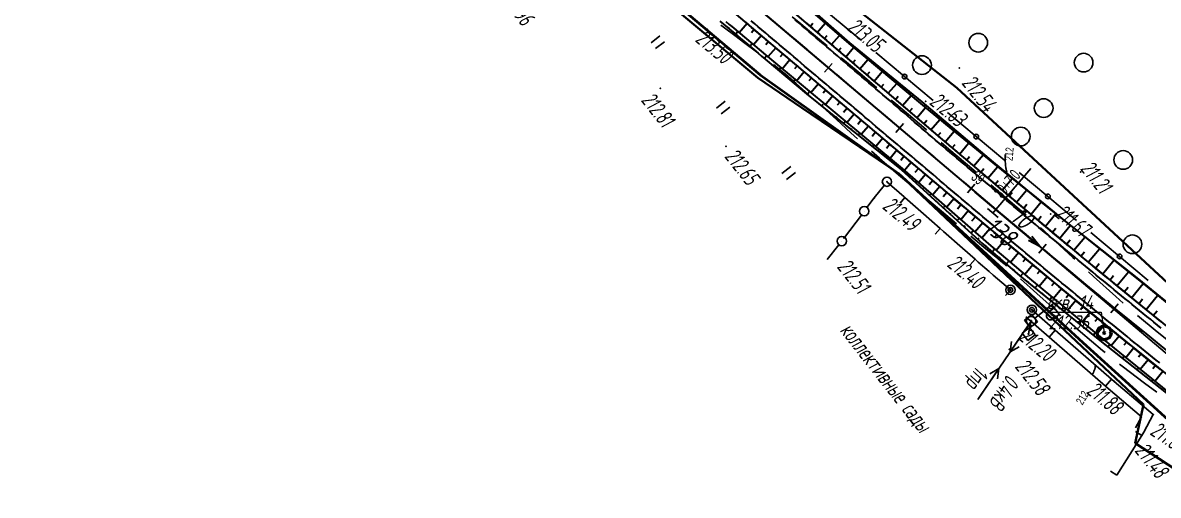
# Model space of a CAD drawing. Header units: millimetres. Extents: x -1799 to 6962, y -1020 to 4121.
# Drawn here: x 1469.9 to 1712.9, y 2365.8 to 2466.9 of the extents above; entities that cross this region are included whole.
import ezdxf

# ---------------------------------------------------------------- set-up
doc = ezdxf.new("R2010")
doc.units = ezdxf.units.MM
doc.linetypes.add('CONTI', pattern=[0])
doc.linetypes.add('STROT', pattern=[1.7, 0.5, -1.2])
for name, color, linetype, lineweight in [('10', 1, 'Continuous', 35), ('геология', 7, 'Continuous', 20), ('КОПИЯ_ОСЬ_13_ОТКОСЫ', 7, 'Continuous', 30), ('ОСЬ_ВЕРХ_ПОКРЫТИЯ_ГРАНИЦЫ_ПОЛОС', 7, 'Continuous', 30), ('ОСЬ_ВЕРХ_ПОКРЫТИЯ_ОСЬ', 1, 'Continuous', 30), ('Уклоны ПЧ', 5, 'Continuous', 30)]:
    doc.layers.add(name, color=color, linetype=linetype, lineweight=lineweight)
for name, color, linetype in [('_Ростелеком', 6, 'Continuous'), ('GOR_BDEFAULT', 212, 'CONTI'), ('NAD_MDEFAULT', 7, 'CONTI'), ('PI_OTDEFAULT', 172, 'CONTI'), ('PI_TTDEFAULT', 5, 'CONTI'), ('PLN_O', 7, 'CONTI'), ('SIT_LDEFAULT', 7, 'CONTI'), ('USLZNDEFAULT', 7, 'CONTI'), ('ZAPSKDEFAULT', 7, 'CONTI'), ('КОПИЯ_ОСЬ_ТАНГЕНСЫ', 1, 'Continuous'), ('ОСЬ_ВЕРХ_ПОКРЫТИЯ_ПИКЕТЫ', 1, 'Continuous'), ('ОСЬ_ВЕРХ_ПОКРЫТИЯ_РАЗБИВКА_КРИВ', 1, 'Continuous'), ('ОСЬ_ВЕРХ_ПОКРЫТИЯ_ТАНГЕНСЫ', 1, 'Continuous'), ('разметка', 7, 'Continuous')]:
    doc.layers.add(name, color=color, linetype=linetype)
doc.styles.add('eskd', font='spds.shx', dxfattribs={"width": 1.2, "oblique": 15})
doc.styles.add('SHRFT', font='TXT', dxfattribs={"width": 3.5})
doc.styles.get("Standard").update_dxf_attribs({"font": 'arial.ttf'})
doc.styles.add('STYLE1', font='romand.shx', dxfattribs={"width": 0.9})
doc.styles.add('ГОСТ', font='', dxfattribs={"oblique": 15, "height": 4})
doc.styles.get('ГОСТ').set_extended_font_data('GOST type A')
doc.linetypes.add('кабель_связи_проект.', pattern='A,10,-1,["/",STYLE1,S=3,R=0,X=0,Y=-1.5],-4.1', length=15.1)

# ---------------------------------------------------------------- blocks, each defined once
blk = doc.blocks.new('BL_2004')
at = {"color": 0}
blk.add_circle((0, 0), 2, dxfattribs=at)
blk = doc.blocks.new('BL_2011')
at = {"color": 0}
for p, q in [((0, 0), (0, 2.4)), ((1.6, 0), (1.6, 2.4))]:
    blk.add_line(p, q, dxfattribs=at)
blk = doc.blocks.new('BL_27')
at = {"color": 0}
for p, q in [((1, 1), (-1, 1)), ((-1, 1), (-1, -1)), ((1, -1), (1, 1)), ((-1, -1), (1, -1))]:
    blk.add_line(p, q, dxfattribs=at)
blk.add_circle((0, 0), 0.1, dxfattribs=at)
blk = doc.blocks.new('BL_33')
at = {"color": 0}
for p, q in [((0, 1), (0, 6)), ((0, 5.6), (3, 5.6)), ((0.8, 5.6), (0.8, 4)), ((2.6, 5.6), (2.6, 4))]:
    blk.add_line(p, q, dxfattribs=at)
for radius in [1, 0]:
    blk.add_circle((0, 0), radius, dxfattribs=at)
blk.add_arc((1.7, 4), 0.9, 180, 0, dxfattribs=at)
blk = doc.blocks.new('BL_22')
at = {"color": 0}
for radius in [1, 0.5, 0.1]:
    blk.add_circle((0, 0), radius, dxfattribs=at)
blk = doc.blocks.new('Стрелка')
at = {"layer": 'Уклоны ПЧ', "ltscale": 2}
for points in [[(-0.02, -0.05), (-0.02, 17.97)], [(-0.02, -0.05), (-0.58, 2.62)], [(-0.02, -0.05), (0.53, 2.62)]]:
    blk.add_lwpolyline(points, dxfattribs=at)

msp = doc.modelspace()

# ---------------------------------------------------------------- linework, layer by layer
at = {"layer": '10'}
for points in [[(1030.23, 3025.88), (1104.98, 3010.61), (1151.7, 3001.47), (1215.76, 2988.7), (1216.37, 2994.4), (1243.42, 2984.29), (1269.34, 2968.88), (1297.02, 2945.02), (1332.74, 2904.56), (1362.14, 2858.92), (1384.1, 2811.27), (1401.18, 2767.78), (1401.18, 2767.78), (1485.93, 2642.5), (1601.06, 2507.03), (1669.74, 2453.01), (1726.42, 2400.56)], [(1760.12, 2342.79), (1707.96, 2376.9), (1709.7, 2385.21), (1686.99, 2406.63), (1678.74, 2414.41), (1657.2, 2434.72), (1636.59, 2448.73), (1627.17, 2455.14), (1599.4, 2478.39), (1588.97, 2490.06), (1534.41, 2551.68), (1492.27, 2600.04), (1473.16, 2624.46), (1464.33, 2635.75), (1463.27, 2637.32), (1433.87, 2680.79), (1407.41, 2717.75), (1388.78, 2732.81), (1374.56, 2753.74), (1360.6, 2810.7), (1341.33, 2850.18)]]:
    msp.add_lwpolyline(points, dxfattribs=at)
at = {"layer": '_Ростелеком', "linetype": 'кабель_связи_проект.', "lineweight": 40, "ltscale": 0.25}
msp.add_lwpolyline([(1005.3, 3011.43), (1187.78, 2973.66), (1227.2, 2956.47), (1280.34, 2925.23), (1309.93, 2895.43), (1337.92, 2857.18), (1337.92, 2857.18), (1347.9, 2838.04), (1361.04, 2811.13), (1379.45, 2756.33), (1407.41, 2717.75), (1433.87, 2680.79), (1452.86, 2652.71), (1464.81, 2636.33), (1503.78, 2587.6), (1547.89, 2537.16), (1577, 2504.26), (1600.14, 2479), (1627.71, 2455.79), (1657.2, 2434.72), (1696.71, 2398.48), (1727.09, 2370.96)], dxfattribs=at)
at = {"layer": 'GOR_BDEFAULT', "color": 212, "elevation": 212, "flags": 128}
for points in [[(1680.5, 2434.89), (1680.47, 2435), (1680.43, 2435.13), (1680.4, 2435.27), (1680.36, 2435.43), (1680.32, 2435.61), (1680.29, 2435.81), (1680.25, 2436.03), (1680.22, 2436.28), (1680.19, 2436.55), (1680.16, 2436.84), (1680.14, 2437.16), (1680.12, 2437.51), (1680.11, 2437.89), (1680.1, 2438.3), (1680.11, 2438.74)], [(1698.86, 2391.76), (1698.96, 2391.95), (1699.05, 2392.13), (1699.12, 2392.3), (1699.19, 2392.45), (1699.24, 2392.59), (1699.28, 2392.72), (1699.32, 2392.84), (1699.35, 2392.94), (1699.37, 2393.04), (1699.38, 2393.13), (1699.39, 2393.2), (1699.4, 2393.27), (1699.4, 2393.34), (1699.4, 2393.39), (1699.4, 2393.44)]]:
    msp.add_lwpolyline(points, dxfattribs=at)
at = {"layer": 'PI_TTDEFAULT', "color": 5}
for p in [(1616.37, 2465.52, 213.5), (1670.33, 2457.25, 212.54), (1606.34, 2452.89, 212.81), (1663.07, 2450.09, 212.63), (1620.37, 2440.44, 212.65), (1696.3, 2434.93, 211.21), (1654.83, 2432.89, 212.49), (1652.09, 2429.41, 212.69), (1689.86, 2425.97, 211.67), (1645.66, 2420.81, 212.51), (1685.13, 2400.3, 212.33), (1681.02, 2397.01, 212.58), (1703.47, 2390.14, 211.88), (1711.78, 2383.02, 211.88), (1709.77, 2379.24, 211.48)]:
    msp.add_point(p, dxfattribs=at)
at = {"layer": 'PLN_O'}
for p, q in [((1641.54, 2469.63), (1649.37, 2463.08)), ((1652.44, 2460.51), (1664.71, 2450.25)), ((1667.79, 2447.68), (1680.06, 2437.42)), ((1683.13, 2434.85), (1695.4, 2424.59)), ((1698.47, 2422.02), (1710.74, 2411.76))]:
    msp.add_line(p, q, dxfattribs=at)
for centre in [(1658.58, 2455.38), (1673.93, 2442.55), (1689.27, 2429.72), (1704.61, 2416.89)]:
    msp.add_circle(centre, 0.5, dxfattribs=at)
at = {"layer": 'SIT_LDEFAULT', "color": 7}
for p, q in [((1619.31, 2466.37), (1620.04, 2465.8)), ((1636.38, 2466.66), (1634.51, 2468.17)), ((1638.24, 2465.14), (1636.38, 2466.66)), ((1620.05, 2465.81), (1622.24, 2464.17)), ((1622.24, 2464.17), (1624.45, 2462.55)), ((1640.4, 2463.34), (1638.24, 2465.14)), ((1624.45, 2462.55), (1626.65, 2460.93)), ((1642, 2462), (1640.4, 2463.34)), ((1626.65, 2460.93), (1627.34, 2460.42)), ((1646.17, 2458.48), (1645.06, 2459.42)), ((1630.53, 2457.99), (1631, 2457.62)), ((1631.01, 2457.63), (1633.13, 2455.91)), ((1649.49, 2455.67), (1646.17, 2458.48)), ((1633.13, 2455.91), (1635.42, 2453.93)), ((1635.42, 2453.93), (1638.06, 2451.58)), ((1652.69, 2452.96), (1649.49, 2455.67)), ((1638.06, 2451.58), (1638.14, 2451.51)), ((1656.26, 2449.92), (1655.73, 2450.37)), ((1659.43, 2447.24), (1656.26, 2449.93)), ((1641.09, 2448.82), (1644, 2446.17)), ((1663.2, 2444.03), (1659.43, 2447.24)), ((1644, 2446.17), (1647.12, 2443.32)), ((1647.12, 2443.32), (1648.49, 2442.09)), ((1663.36, 2443.89), (1663.2, 2444.03)), ((1651.48, 2439.43), (1653.23, 2437.89)), ((1668.06, 2439.88), (1666.4, 2441.29)), ((1673.41, 2435.32), (1668.06, 2439.88)), ((1653.22, 2437.88), (1656.82, 2434.78)), ((1656.82, 2434.78), (1659.05, 2432.89)), ((1674, 2434.82), (1673.41, 2435.32)), ((1654.21, 2432.1), (1652.09, 2429.41)), ((1658.47, 2429.68), (1654.83, 2432.89)), ((1678.63, 2430.87), (1677.05, 2432.22)), ((1658.68, 2429.49), (1658.47, 2429.68)), ((1662.09, 2430.3), (1666.47, 2426.59)), ((1683.11, 2427.02), (1678.63, 2430.86)), ((1652.09, 2429.41), (1650.55, 2427.35)), ((1657.62, 2428.29), (1658.68, 2429.49)), ((1662.64, 2426.01), (1658.68, 2429.49)), ((1649.35, 2425.75), (1645.76, 2420.95)), ((1666.19, 2422.88), (1662.64, 2426.01)), ((1666.47, 2426.59), (1669.72, 2423.84)), ((1684.64, 2425.71), (1683.11, 2427.02)), ((1665.13, 2421.68), (1666.19, 2422.88)), ((1666.94, 2422.22), (1666.19, 2422.88)), ((1688.37, 2422.45), (1687.68, 2423.09)), ((1690.89, 2420.09), (1688.37, 2422.45)), ((1670.98, 2418.66), (1666.94, 2422.21)), ((1672.78, 2421.25), (1675.58, 2418.9)), ((1694.58, 2416.66), (1690.89, 2420.09)), ((1644.52, 2419.38), (1642, 2416.21)), ((1673.69, 2416.28), (1670.98, 2418.66)), ((1675.58, 2418.9), (1678.52, 2416.42)), ((1672.63, 2415.08), (1673.69, 2416.28)), ((1674.36, 2415.69), (1673.69, 2416.28)), ((1676.68, 2413.65), (1674.36, 2415.69)), ((1678.52, 2416.42), (1679.63, 2415.49)), ((1679.63, 2415.49), (1680.4, 2414.79)), ((1694.99, 2416.27), (1694.57, 2416.65)), ((1677.54, 2412.89), (1676.68, 2413.65)), ((1681.24, 2409.72), (1677.54, 2412.89)), ((1699.02, 2412.6), (1697.94, 2413.58)), ((1683.38, 2412.11), (1686.88, 2408.96)), ((1703.79, 2408.31), (1699.02, 2412.6)), ((1680.2, 2408.5), (1681.24, 2409.72)), ((1686.88, 2408.96), (1690.84, 2405.45)), ((1705.39, 2406.9), (1703.79, 2408.31)), ((1690.81, 2401.14), (1685.83, 2405.47)), ((1685.66, 2403.06), (1674.28, 2386.26)), ((1689.5, 2399.63), (1684.52, 2403.96)), ((1685.66, 2403.09), (1685.13, 2400.3)), ((1708.46, 2404.21), (1708.4, 2404.27)), ((1712.62, 2400.73), (1708.46, 2404.21)), ((1685.1, 2402.23), (1681.17, 2396.44)), ((1689.5, 2399.63), (1690.81, 2401.14)), ((1702.89, 2390.64), (1690.81, 2401.14)), ((1693.86, 2402.83), (1696.21, 2400.78)), ((1696.21, 2400.78), (1700.95, 2396.78)), ((1716.15, 2397.96), (1712.62, 2400.73)), ((1681.47, 2398.65), (1681.17, 2396.44)), ((1701.58, 2389.13), (1689.5, 2399.63)), ((1681.17, 2396.44), (1683.12, 2397.53)), ((1700.95, 2396.78), (1701.48, 2396.35)), ((1704.59, 2393.82), (1705.15, 2393.37)), ((1705.15, 2393.37), (1709.92, 2389.75)), ((1674.84, 2387.09), (1678.77, 2392.88)), ((1678.77, 2392.88), (1676.82, 2391.79)), ((1678.47, 2390.67), (1678.77, 2392.88)), ((1701.57, 2389.14), (1702.88, 2390.65)), ((1702.16, 2388.62), (1701.57, 2389.14)), ((1709.26, 2382.54), (1702.16, 2388.62)), ((1703.47, 2390.14), (1702.88, 2390.65)), ((1711.77, 2383.02), (1703.47, 2390.14)), ((1709.91, 2389.74), (1712.56, 2387.8)), ((1708, 2380.18), (1709.26, 2382.54)), ((1709.77, 2379.24), (1711.78, 2383.02)), ((1707.97, 2379.39), (1709.32, 2378.54)), ((1709.32, 2378.54), (1709.77, 2379.24)), ((1703.97, 2370.09), (1709.32, 2378.54)), ((1702.62, 2370.95), (1703.97, 2370.09))]:
    msp.add_line(p, q, dxfattribs=at)
at = {"layer": 'SIT_LDEFAULT', "color": 7, "flags": 128}
for points in [[(1654.83, 2432.89), (1654.83, 2432.89)], [(1649.95, 2426.55), (1649.95, 2426.55)], [(1645.14, 2420.16), (1645.14, 2420.16)]]:
    msp.add_lwpolyline(points, dxfattribs=at)
at = {"layer": 'SIT_LDEFAULT', "color": 7}
for centre in [(1654.83, 2432.89), (1649.95, 2426.55), (1645.14, 2420.16)]:
    msp.add_circle(centre, 1, dxfattribs=at)
at = {"layer": 'геология', "color": 1, "linetype": 'Continuous'}
for p, q in [((1689.57, 2404.98), (1700.66, 2404.98)), ((1700.66, 2404.98), (1701.28, 2400.57))]:
    msp.add_line(p, q, dxfattribs=at)
at = {"layer": 'геология', "color": 1, "linetype": 'Continuous', "lineweight": 50}
for radius in [1.5, 0.103]:
    msp.add_circle((1701.3, 2400.53), radius, dxfattribs=at)
at = {"layer": 'КОПИЯ_ОСЬ_13_ОТКОСЫ'}
for p, q in [((1643.96, 2446.6), (1644.16, 2446.85)), ((1646.29, 2448.65), (1645.5, 2447.72)), ((1647.81, 2447.36), (1646.26, 2445.52)), ((1645.52, 2445.35), (1645.89, 2445.82)), ((1647.08, 2444.1), (1647.25, 2444.32)), ((1649.34, 2446.07), (1648.57, 2445.15)), ((1650.87, 2444.77), (1649.33, 2442.96)), ((1648.64, 2442.85), (1648.97, 2443.26)), ((1650.2, 2441.61), (1650.35, 2441.79)), ((1652.39, 2443.48), (1651.63, 2442.58)), ((1653.92, 2442.19), (1652.41, 2440.4)), ((1651.76, 2440.36), (1652.04, 2440.7)), ((1655.45, 2440.9), (1654.7, 2440.01)), ((1656.97, 2439.61), (1655.48, 2437.84)), ((1653.33, 2439.11), (1653.45, 2439.26)), ((1654.89, 2437.86), (1655.12, 2438.14)), ((1658.5, 2438.32), (1657.76, 2437.44)), ((1660.03, 2437.02), (1658.55, 2435.27)), ((1656.45, 2436.61), (1656.55, 2436.73)), ((1658, 2435.34), (1658.2, 2435.57)), ((1661.55, 2435.73), (1660.8, 2434.84)), ((1659.48, 2434), (1659.6, 2434.13)), ((1660.96, 2432.65), (1661.22, 2432.94)), ((1663.08, 2434.44), (1661.56, 2432.64)), ((1664.61, 2433.15), (1663.84, 2432.24)), ((1662.44, 2431.31), (1662.58, 2431.47)), ((1663.92, 2429.97), (1664.23, 2430.31)), ((1666.13, 2431.86), (1664.57, 2430.01)), ((1667.66, 2430.56), (1666.87, 2429.63)), ((1665.4, 2428.62), (1665.57, 2428.81)), ((1666.88, 2427.28), (1667.24, 2427.67)), ((1669.19, 2429.27), (1667.59, 2427.38)), ((1670.72, 2427.98), (1669.9, 2427.02)), ((1668.36, 2425.93), (1668.56, 2426.14)), ((1669.84, 2424.59), (1670.26, 2425.04)), ((1672.24, 2426.69), (1670.6, 2424.75)), ((1673.77, 2425.4), (1672.94, 2424.41)), ((1671.32, 2423.24), (1671.54, 2423.48)), ((1672.8, 2421.9), (1673.27, 2422.41)), ((1675.3, 2424.1), (1673.61, 2422.11)), ((1674.28, 2420.55), (1674.53, 2420.82))]:
    msp.add_line(p, q, dxfattribs=at)
for points in [[(1625.14, 2477.5), (1666.63, 2441.91), (1682.68, 2428.34), (1696.74, 2416.58), (1710.91, 2404.94), (1725.18, 2393.44)], [(1617.06, 2473.39), (1626.73, 2465.2), (1644.76, 2449.94)], [(1637.96, 2469.96), (1646.67, 2462.44), (1662.03, 2449.63), (1668.57, 2444.2), (1677.47, 2436.92), (1684.86, 2430.92), (1693, 2424.38), (1700.77, 2418.15), (1708.57, 2411.95), (1716.29, 2405.65)], [(1637.96, 2469.96), (1646.67, 2462.44), (1662.03, 2449.63), (1668.57, 2444.2), (1677.47, 2436.92), (1684.86, 2430.92), (1688.55, 2427.94), (1693, 2424.38)], [(1638.15, 2470.18), (1646.82, 2462.62), (1662.3, 2449.95), (1677.57, 2437.03), (1684.91, 2430.99), (1688.58, 2427.98), (1693, 2424.38)], [(1619.09, 2467.27), (1620.63, 2465.99), (1621.14, 2465.56), (1622.29, 2464.59), (1623.43, 2463.62), (1624.19, 2462.97), (1624.96, 2462.33), (1627.24, 2460.38), (1628, 2459.73), (1628.76, 2459.08), (1637.58, 2451.71), (1642.4, 2447.85)], [(1620.32, 2467.16), (1621.08, 2466.52), (1621.6, 2466.1), (1629.25, 2459.66), (1658.07, 2435.69), (1676.53, 2419.57), (1680.18, 2416.49), (1685.31, 2412.2), (1700.03, 2400.01), (1714.86, 2387.96)], [(1624.91, 2466.74), (1623.22, 2464.74)], [(1638.41, 2466.12), (1638.97, 2466.79)], [(1639.92, 2464.82), (1641.62, 2466.8)], [(1620.91, 2465.75), (1621.06, 2465.93)], [(1622.44, 2464.46), (1622.9, 2465.01)], [(1626.44, 2465.45), (1625.87, 2464.78)], [(1627.97, 2464.15), (1626.28, 2462.16)], [(1641.44, 2463.52), (1642.01, 2464.18)], [(1642.96, 2462.22), (1644.65, 2464.19)], [(1643.03, 2465.93), (1642.97, 2465.86)], [(1644.53, 2464.61), (1644.37, 2464.43)], [(1623.96, 2463.17), (1624.12, 2463.35)], [(1625.49, 2461.87), (1625.97, 2462.43)], [(1629.49, 2462.86), (1628.93, 2462.2)], [(1631.02, 2461.57), (1629.34, 2459.59)], [(1644.48, 2460.92), (1645.04, 2461.57)], [(1646.04, 2463.3), (1645.98, 2463.24)], [(1646, 2459.61), (1647.69, 2461.59)], [(1647.57, 2462.01), (1647.41, 2461.82)], [(1627.01, 2460.57), (1627.17, 2460.76)], [(1628.53, 2459.27), (1629.03, 2459.86)], [(1632.55, 2460.28), (1631.99, 2459.62)], [(1634.07, 2458.99), (1632.39, 2457)], [(1647.51, 2458.31), (1648.08, 2458.97)], [(1649.03, 2457.01), (1650.76, 2459.03)], [(1649.11, 2460.74), (1649.06, 2460.68)], [(1650.66, 2459.47), (1650.48, 2459.26)], [(1630.06, 2457.99), (1630.23, 2458.18)], [(1631.6, 2456.71), (1632.07, 2457.27)], [(1635.6, 2457.69), (1635.04, 2457.03)], [(1637.13, 2456.4), (1635.44, 2454.4)], [(1650.55, 2455.71), (1651.13, 2456.38)], [(1652.07, 2454.41), (1653.83, 2456.46)], [(1652.21, 2458.21), (1652.15, 2458.13)], [(1653.76, 2456.94), (1653.56, 2456.7)], [(1633.13, 2455.42), (1633.29, 2455.61)], [(1634.67, 2454.14), (1635.12, 2454.68)], [(1638.65, 2455.11), (1638.09, 2454.44)], [(1655.3, 2455.67), (1655.24, 2455.59)], [(1656.85, 2454.41), (1656.63, 2454.13)], [(1636.2, 2452.86), (1636.35, 2453.04)], [(1637.74, 2451.58), (1638.16, 2452.09)], [(1640.18, 2453.82), (1638.48, 2451.81)], [(1641.71, 2452.53), (1641.14, 2451.86)], [(1653.59, 2453.1), (1654.17, 2453.79)], [(1655.1, 2451.8), (1656.91, 2453.9)], [(1658.4, 2453.14), (1658.33, 2453.05)], [(1659.95, 2451.87), (1659.7, 2451.57)], [(1639.29, 2450.31), (1639.43, 2450.48)], [(1640.83, 2449.05), (1641.2, 2449.5)], [(1643.23, 2451.23), (1641.53, 2449.22)], [(1644.76, 2449.94), (1644.19, 2449.27)], [(1644.76, 2449.94), (1676.82, 2422.81)], [(1656.62, 2450.5), (1657.22, 2451.2)], [(1658.14, 2449.2), (1659.98, 2451.34)], [(1661.49, 2450.61), (1661.41, 2450.51)], [(1663.03, 2449.33), (1662.77, 2449.01)], [(1642.4, 2447.85), (1657.83, 2435.5), (1674.56, 2420.3)], [(1659.66, 2447.9), (1660.27, 2448.61)], [(1661.18, 2446.59), (1663.05, 2448.78)], [(1664.56, 2448.04), (1664.47, 2447.93)], [(1666.09, 2446.74), (1665.85, 2446.46)], [(1662.69, 2445.29), (1663.32, 2446.02)], [(1664.21, 2443.99), (1666.13, 2446.22)], [(1667.61, 2445.45), (1667.53, 2445.36)], [(1665.73, 2442.69), (1666.37, 2443.43)], [(1667.25, 2441.39), (1669.2, 2443.69)], [(1669.14, 2444.16), (1668.93, 2443.91)], [(1670.67, 2442.87), (1670.6, 2442.78)], [(1668.78, 2440.1), (1669.43, 2440.86)], [(1670.31, 2438.81), (1672.29, 2441.15)], [(1672.19, 2441.58), (1672.02, 2441.37)], [(1673.72, 2440.28), (1673.66, 2440.22)], [(1671.83, 2437.51), (1672.49, 2438.3)], [(1673.36, 2436.22), (1675.39, 2438.62)], [(1675.25, 2438.99), (1675.12, 2438.84)], [(1676.77, 2437.7), (1676.73, 2437.65)], [(1674.89, 2434.93), (1675.56, 2435.73)], [(1676.41, 2433.64), (1678.49, 2436.09)], [(1678.31, 2436.42), (1678.22, 2436.31)], [(1679.85, 2435.15), (1679.82, 2435.11)], [(1677.94, 2432.35), (1678.63, 2433.16)], [(1679.47, 2431.05), (1681.6, 2433.57)], [(1681.4, 2433.88), (1681.32, 2433.79)], [(1682.94, 2432.61), (1682.92, 2432.58)], [(1680.99, 2429.76), (1681.7, 2430.6)], [(1682.52, 2428.47), (1684.7, 2431.05)], [(1684.49, 2431.34), (1684.43, 2431.27)], [(1686.03, 2430.07), (1686.02, 2430.05)], [(1684.05, 2427.18), (1684.78, 2428.04)], [(1685.58, 2425.89), (1687.81, 2428.55)], [(1687.58, 2428.8), (1687.55, 2428.76)], [(1689.13, 2427.53), (1689.12, 2427.52)], [(1687.11, 2424.61), (1687.85, 2425.49)], [(1688.64, 2423.32), (1690.93, 2426.05)], [(1690.68, 2426.27), (1690.66, 2426.25)], [(1692.23, 2425.01), (1692.22, 2425)], [(1676.82, 2422.81), (1675.1, 2420.78)], [(1676.82, 2422.81), (1677.52, 2422.22), (1691.63, 2410.42), (1705.86, 2398.74), (1720.18, 2387.19), (1734.61, 2375.76), (1749.14, 2364.47), (1763.77, 2353.31), (1778.5, 2342.27), (1799.17, 2326.98), (1805.23, 2322.53), (1809.69, 2319.28), (1813.35, 2316.64), (1816.62, 2314.3), (1819.49, 2312.27), (1823, 2309.82), (1826.51, 2307.38), (1831.93, 2303.71), (1832.85, 2303.11)], [(1690.18, 2422.04), (1690.94, 2422.95)], [(1691.71, 2420.76), (1694.04, 2423.54)], [(1693, 2424.38), (1700.77, 2418.15), (1708.57, 2411.95), (1716.29, 2405.65)], [(1693, 2424.38), (1700.81, 2418.2), (1708.65, 2412.05), (1716.37, 2405.75)], [(1674.56, 2420.3), (1675.32, 2419.61), (1675.32, 2419.61), (1683.28, 2412.75), (1690.69, 2406.71), (1698.13, 2400.7), (1700.36, 2398.91), (1707.47, 2393.26), (1714.6, 2387.63), (1722.05, 2380.88), (1729.54, 2374.17), (1737.18, 2367.64), (1744.85, 2361.14), (1752.67, 2354.83), (1760.52, 2348.55)], [(1678.35, 2421.52), (1677.78, 2420.84)], [(1679.88, 2420.23), (1678.16, 2418.19)], [(1693.25, 2419.48), (1694.02, 2420.41)], [(1694.79, 2418.2), (1697.15, 2421.04)], [(1696.13, 2421.89), (1696.11, 2421.87)], [(1697.7, 2420.65), (1697.69, 2420.65)], [(1675.82, 2419.18), (1675.98, 2419.37)], [(1677.33, 2417.88), (1677.84, 2418.46)], [(1681.41, 2418.95), (1680.84, 2418.27)], [(1682.94, 2417.66), (1681.23, 2415.62)], [(1696.33, 2416.92), (1697.11, 2417.87)], [(1697.87, 2415.64), (1700.27, 2418.55)], [(1699.27, 2419.41), (1699.23, 2419.37)], [(1700.84, 2418.17), (1700.83, 2418.16)], [(1678.85, 2416.57), (1679.01, 2416.77)], [(1680.36, 2415.26), (1680.9, 2415.89)], [(1684.48, 2416.38), (1683.91, 2415.7)], [(1686.01, 2415.1), (1684.3, 2413.05)], [(1699.41, 2414.37), (1700.21, 2415.34)], [(1700.95, 2413.1), (1703.39, 2416.06)], [(1702.41, 2416.94), (1702.36, 2416.88)], [(1703.98, 2415.7), (1703.97, 2415.68)], [(1681.87, 2413.96), (1682.05, 2414.17)], [(1683.39, 2412.65), (1683.95, 2413.34)], [(1687.55, 2413.81), (1686.98, 2413.13)], [(1702.49, 2411.83), (1703.31, 2412.81)], [(1704.04, 2410.56), (1706.52, 2413.57)], [(1705.55, 2414.47), (1705.49, 2414.39)], [(1707.13, 2413.23), (1707.11, 2413.21)], [(1684.94, 2411.39), (1685.13, 2411.62)], [(1686.49, 2410.12), (1687.02, 2410.77)], [(1689.08, 2412.53), (1687.37, 2410.48)], [(1690.62, 2411.26), (1690.05, 2410.57)], [(1705.59, 2409.29), (1706.41, 2410.29)], [(1707.13, 2408.02), (1709.63, 2411.08)], [(1708.71, 2412), (1708.63, 2411.91)], [(1710.25, 2410.74), (1710.23, 2410.7)], [(1688.04, 2408.86), (1688.22, 2409.08)], [(1689.59, 2407.6), (1690.09, 2408.21)], [(1692.16, 2409.98), (1690.45, 2407.91)], [(1693.7, 2408.71), (1693.13, 2408.02)], [(1708.68, 2406.76), (1709.51, 2407.78)], [(1710.23, 2405.49), (1712.73, 2408.55)], [(1711.8, 2409.47), (1711.72, 2409.37)], [(1691.14, 2406.34), (1691.31, 2406.54)], [(1692.7, 2405.08), (1693.17, 2405.66)], [(1695.25, 2407.43), (1693.54, 2405.36)], [(1696.79, 2406.16), (1696.22, 2405.47)], [(1694.25, 2403.82), (1694.41, 2404.02)], [(1695.81, 2402.57), (1696.25, 2403.11)], [(1698.33, 2404.89), (1696.62, 2402.81)], [(1699.88, 2403.62), (1699.31, 2402.93)], [(1711.78, 2404.23), (1712.61, 2405.25)], [(1697.37, 2401.31), (1697.52, 2401.5)], [(1698.93, 2400.06), (1699.34, 2400.57)], [(1701.43, 2402.35), (1699.72, 2400.26)], [(1702.98, 2401.09), (1702.41, 2400.39)], [(1700.49, 2398.81), (1700.63, 2398.98)], [(1702.05, 2397.56), (1702.43, 2398.04)], [(1704.52, 2399.82), (1702.82, 2397.73)], [(1706.08, 2398.56), (1705.51, 2397.86)], [(1703.62, 2396.32), (1703.74, 2396.47)], [(1707.63, 2397.3), (1705.92, 2395.19)], [(1709.18, 2396.04), (1708.61, 2395.34)], [(1705.18, 2395.07), (1705.53, 2395.51)], [(1706.75, 2393.83), (1706.86, 2393.97)], [(1710.74, 2394.78), (1709.03, 2392.67)], [(1712.29, 2393.52), (1711.72, 2392.82)], [(1708.31, 2392.58), (1708.63, 2392.99)], [(1709.88, 2391.34), (1709.99, 2391.48)], [(1713.85, 2392.27), (1712.14, 2390.15)], [(1711.45, 2390.1), (1711.74, 2390.47)]]:
    msp.add_lwpolyline(points, dxfattribs=at)
at = {"layer": 'КОПИЯ_ОСЬ_ТАНГЕНСЫ'}
msp.add_line((1593.06, 2498.93), (1729.02, 2383.88), dxfattribs=at)
at = {"layer": 'ОСЬ_ВЕРХ_ПОКРЫТИЯ_ГРАНИЦЫ_ПОЛОС', "linetype": 'Continuous', "lineweight": 30}
for points in [[(1713.34, 2392.68), (1712.56, 2393.3), (1711.78, 2393.93), (1711, 2394.56), (1710.22, 2395.19), (1709.44, 2395.82), (1708.66, 2396.46), (1707.89, 2397.09), (1707.11, 2397.72), (1706.33, 2398.35), (1705.55, 2398.98), (1704.78, 2399.62), (1704, 2400.25), (1703.22, 2400.88), (1702.45, 2401.52), (1701.67, 2402.15), (1700.9, 2402.78), (1700.12, 2403.42), (1699.35, 2404.06), (1698.57, 2404.69), (1697.8, 2405.33), (1697.03, 2405.96), (1696.25, 2406.6), (1695.48, 2407.24), (1694.71, 2407.88), (1693.93, 2408.51), (1693.16, 2409.15), (1692.39, 2409.79), (1691.62, 2410.43), (1690.85, 2411.07), (1690.08, 2411.71), (1689.31, 2412.35), (1688.54, 2412.99), (1687.77, 2413.63), (1687, 2414.27), (1686.23, 2414.91), (1685.46, 2415.56), (1684.69, 2416.2), (1683.92, 2416.84), (1683.15, 2417.49), (1682.38, 2418.13), (1681.62, 2418.77), (1680.85, 2419.42), (1680.08, 2420.06), (1679.32, 2420.71), (1678.55, 2421.35), (1677.78, 2422), (1677.02, 2422.65), (1676.25, 2423.29), (1675.49, 2423.94), (1674.73, 2424.58), (1673.96, 2425.23), (1673.2, 2425.88), (1672.44, 2426.52), (1671.67, 2427.17), (1670.91, 2427.81), (1670.15, 2428.46), (1669.38, 2429.11), (1668.62, 2429.75), (1667.86, 2430.4), (1667.09, 2431.04), (1666.33, 2431.69), (1665.57, 2432.34), (1664.8, 2432.98), (1664.04, 2433.63), (1663.28, 2434.27), (1662.51, 2434.92), (1661.75, 2435.57), (1660.99, 2436.21), (1660.22, 2436.86), (1659.46, 2437.5), (1658.7, 2438.15), (1657.93, 2438.8), (1657.17, 2439.44), (1656.41, 2440.09), (1655.64, 2440.73), (1654.88, 2441.38), (1654.12, 2442.02), (1653.35, 2442.67), (1652.59, 2443.32), (1651.83, 2443.96), (1651.06, 2444.61), (1650.3, 2445.25), (1649.54, 2445.9), (1648.77, 2446.55), (1648.01, 2447.19), (1647.25, 2447.84), (1646.48, 2448.48), (1645.72, 2449.13), (1644.96, 2449.78), (1644.19, 2450.42), (1643.43, 2451.07), (1642.67, 2451.71), (1641.9, 2452.36), (1641.14, 2453.01), (1640.38, 2453.65), (1639.61, 2454.3), (1638.85, 2454.94), (1638.09, 2455.59), (1637.32, 2456.24), (1636.56, 2456.88), (1635.8, 2457.53), (1635.03, 2458.17), (1634.27, 2458.82), (1633.51, 2459.47), (1632.74, 2460.11), (1631.98, 2460.76), (1631.22, 2461.4), (1630.45, 2462.05), (1629.69, 2462.69), (1628.93, 2463.34), (1628.16, 2463.99), (1627.4, 2464.63), (1626.64, 2465.28), (1625.87, 2465.92), (1625.11, 2466.57), (1624.35, 2467.22)], [(1713.19, 2394.08), (1712.41, 2394.71), (1711.63, 2395.34), (1710.85, 2395.97), (1710.07, 2396.6), (1709.29, 2397.23), (1708.52, 2397.86), (1707.74, 2398.49), (1706.96, 2399.13), (1706.19, 2399.76), (1705.41, 2400.39), (1704.63, 2401.02), (1703.86, 2401.66), (1703.08, 2402.29), (1702.31, 2402.92), (1701.53, 2403.56), (1700.76, 2404.19), (1699.98, 2404.83), (1699.21, 2405.46), (1698.43, 2406.1), (1697.66, 2406.74), (1696.89, 2407.37), (1696.12, 2408.01), (1695.34, 2408.65), (1694.57, 2409.28), (1693.8, 2409.92), (1693.03, 2410.56), (1692.26, 2411.2), (1691.49, 2411.84), (1690.72, 2412.48), (1689.95, 2413.12), (1689.18, 2413.76), (1688.41, 2414.4), (1687.64, 2415.04), (1686.87, 2415.68), (1686.1, 2416.32), (1685.33, 2416.97), (1684.56, 2417.61), (1683.79, 2418.25), (1683.03, 2418.9), (1682.26, 2419.54), (1681.49, 2420.18), (1680.73, 2420.83), (1679.96, 2421.47), (1679.19, 2422.12), (1678.43, 2422.76), (1677.66, 2423.41), (1676.9, 2424.06), (1676.13, 2424.7), (1675.37, 2425.35), (1674.61, 2425.99), (1673.84, 2426.64), (1673.08, 2427.29), (1672.32, 2427.93), (1671.55, 2428.58), (1670.79, 2429.22), (1670.03, 2429.87), (1669.26, 2430.52), (1668.5, 2431.16), (1667.74, 2431.81), (1666.98, 2432.45), (1666.21, 2433.1), (1665.45, 2433.75), (1664.69, 2434.39), (1663.92, 2435.04), (1663.16, 2435.68), (1662.4, 2436.33), (1661.63, 2436.97), (1660.87, 2437.62), (1660.11, 2438.27), (1659.34, 2438.91), (1658.58, 2439.56), (1657.82, 2440.2), (1657.05, 2440.85), (1656.29, 2441.5), (1655.53, 2442.14), (1654.76, 2442.79), (1654, 2443.43), (1653.24, 2444.08), (1652.47, 2444.73), (1651.71, 2445.37), (1650.95, 2446.02), (1650.18, 2446.66), (1649.42, 2447.31), (1648.66, 2447.96), (1647.89, 2448.6), (1647.13, 2449.25), (1646.37, 2449.89), (1645.6, 2450.54), (1644.84, 2451.19), (1644.08, 2451.83), (1643.31, 2452.48), (1642.55, 2453.12), (1641.79, 2453.77), (1641.02, 2454.42), (1640.26, 2455.06), (1639.5, 2455.71), (1638.73, 2456.35), (1637.97, 2457), (1637.21, 2457.64), (1636.44, 2458.29), (1635.68, 2458.94), (1634.92, 2459.58), (1634.15, 2460.23), (1633.39, 2460.87), (1632.63, 2461.52), (1631.86, 2462.17), (1631.1, 2462.81), (1630.34, 2463.46), (1629.57, 2464.1), (1628.81, 2464.75), (1628.05, 2465.4), (1627.28, 2466.04), (1626.52, 2466.69), (1625.76, 2467.33)]]:
    msp.add_lwpolyline(points, dxfattribs=at)
at = {"layer": 'ОСЬ_ВЕРХ_ПОКРЫТИЯ_ГРАНИЦЫ_ПОЛОС', "linetype": 'Continuous'}
for points in [[(1713.5, 2401.54), (1712.73, 2402.17), (1711.95, 2402.8), (1711.18, 2403.43), (1710.41, 2404.06), (1709.63, 2404.69), (1708.86, 2405.32), (1708.09, 2405.95), (1707.31, 2406.58), (1706.54, 2407.21), (1705.77, 2407.84), (1705, 2408.47), (1704.23, 2409.11), (1703.46, 2409.74), (1702.69, 2410.37), (1701.92, 2411.01), (1701.15, 2411.64), (1700.38, 2412.27), (1699.61, 2412.91), (1698.84, 2413.54), (1698.07, 2414.18), (1697.3, 2414.81), (1696.53, 2415.45), (1695.76, 2416.09), (1695, 2416.72), (1694.23, 2417.36), (1693.46, 2418), (1692.7, 2418.64), (1691.93, 2419.27), (1691.16, 2419.91), (1690.4, 2420.55), (1689.63, 2421.19), (1688.87, 2421.83), (1688.1, 2422.47), (1687.34, 2423.11), (1686.57, 2423.75), (1685.81, 2424.39), (1685.05, 2425.04), (1684.28, 2425.68), (1683.52, 2426.32), (1682.76, 2426.96), (1682, 2427.61), (1681.23, 2428.25), (1680.47, 2428.89), (1679.71, 2429.54), (1678.95, 2430.18), (1678.18, 2430.83), (1677.42, 2431.47), (1676.66, 2432.12), (1675.9, 2432.76), (1675.14, 2433.41), (1674.37, 2434.05), (1673.61, 2434.7), (1672.85, 2435.34), (1672.09, 2435.99), (1671.32, 2436.63), (1670.56, 2437.28), (1669.8, 2437.92), (1669.04, 2438.57), (1668.27, 2439.21), (1667.51, 2439.86), (1666.75, 2440.51), (1665.99, 2441.15), (1665.23, 2441.79), (1664.48, 2442.44), (1663.73, 2443.08), (1662.98, 2443.73), (1662.23, 2444.37), (1661.48, 2445.01), (1660.73, 2445.66), (1659.98, 2446.3), (1659.23, 2446.95), (1658.48, 2447.59), (1657.73, 2448.23), (1656.98, 2448.88), (1656.23, 2449.52), (1655.48, 2450.17), (1654.72, 2450.81), (1653.97, 2451.45), (1653.22, 2452.1), (1652.47, 2452.74), (1651.72, 2453.38), (1650.97, 2454.03), (1650.22, 2454.67), (1649.47, 2455.32), (1648.72, 2455.96), (1647.97, 2456.6), (1647.22, 2457.25), (1646.47, 2457.89), (1645.72, 2458.54), (1644.97, 2459.18), (1644.21, 2459.82), (1643.46, 2460.47), (1642.71, 2461.11), (1641.96, 2461.76), (1641.21, 2462.4), (1640.46, 2463.04), (1639.71, 2463.69), (1638.96, 2464.33), (1638.21, 2464.97), (1637.46, 2465.62), (1636.71, 2466.26), (1635.96, 2466.91), (1635.21, 2467.55)], [(1637.35, 2467.03), (1638.1, 2466.38), (1638.86, 2465.74), (1639.61, 2465.09), (1640.36, 2464.45), (1641.11, 2463.81), (1641.86, 2463.16), (1642.61, 2462.52), (1643.36, 2461.87), (1644.11, 2461.23), (1644.86, 2460.59), (1645.61, 2459.94), (1646.36, 2459.3), (1647.11, 2458.66), (1647.86, 2458.01), (1648.61, 2457.37), (1649.37, 2456.72), (1650.12, 2456.08), (1650.87, 2455.44), (1651.62, 2454.79), (1652.37, 2454.15), (1653.12, 2453.5), (1653.87, 2452.86), (1654.62, 2452.22), (1655.37, 2451.57), (1656.12, 2450.93), (1656.87, 2450.28), (1657.62, 2449.64), (1658.37, 2449), (1659.12, 2448.35), (1659.88, 2447.71), (1660.63, 2447.07), (1661.38, 2446.42), (1662.13, 2445.78), (1662.88, 2445.13), (1663.63, 2444.49), (1664.38, 2443.85), (1665.13, 2443.2), (1665.88, 2442.56), (1666.63, 2441.91), (1667.39, 2441.27), (1668.16, 2440.62), (1668.92, 2439.98), (1669.68, 2439.33), (1670.44, 2438.69), (1671.21, 2438.04), (1671.97, 2437.4), (1672.73, 2436.75), (1673.49, 2436.11), (1674.26, 2435.46), (1675.02, 2434.82), (1675.78, 2434.17), (1676.54, 2433.53), (1677.31, 2432.88), (1678.07, 2432.24), (1678.83, 2431.59), (1679.59, 2430.95), (1680.36, 2430.3), (1681.12, 2429.66), (1681.88, 2429.01), (1682.64, 2428.37), (1683.4, 2427.73), (1684.16, 2427.08), (1684.93, 2426.44), (1685.69, 2425.8), (1686.45, 2425.16), (1687.22, 2424.52), (1687.98, 2423.88), (1688.74, 2423.24), (1689.51, 2422.6), (1690.27, 2421.96), (1691.04, 2421.32), (1691.8, 2420.68), (1692.57, 2420.04), (1693.34, 2419.4), (1694.1, 2418.77), (1694.87, 2418.13), (1695.63, 2417.49), (1696.4, 2416.86), (1697.17, 2416.22), (1697.94, 2415.58), (1698.71, 2414.95), (1699.47, 2414.31), (1700.24, 2413.68), (1701.01, 2413.04), (1701.78, 2412.41), (1702.55, 2411.78), (1703.32, 2411.14), (1704.09, 2410.51), (1704.86, 2409.88), (1705.63, 2409.25), (1706.4, 2408.62), (1707.18, 2407.98), (1707.95, 2407.35), (1708.72, 2406.72), (1709.49, 2406.09), (1710.26, 2405.46), (1711.04, 2404.83), (1711.81, 2404.21), (1712.58, 2403.58), (1713.36, 2402.95)]]:
    msp.add_lwpolyline(points, dxfattribs=at)
at = {"layer": 'ОСЬ_ВЕРХ_ПОКРЫТИЯ_ОСЬ'}
msp.add_lwpolyline([(1625.84, 2471.19), (1678.14, 2426.94), (1678.14, 2426.94, 0.016253), (1782.59, 2344.22)], format="xyb", dxfattribs=at)
at = {"layer": 'ОСЬ_ВЕРХ_ПОКРЫТИЯ_ПИКЕТЫ'}
for p, q in [((1641.48, 2456.32), (1643.1, 2458.22)), ((1656.75, 2443.4), (1658.37, 2445.31)), ((1672.02, 2430.48), (1673.63, 2432.39)), ((1672.02, 2430.48), (1673.63, 2432.39)), ((1687.32, 2417.58), (1688.92, 2419.5)), ((1702.74, 2404.83), (1704.32, 2406.76))]:
    msp.add_line(p, q, dxfattribs=at)
at = {"layer": 'ОСЬ_ВЕРХ_ПОКРЫТИЯ_РАЗБИВКА_КРИВ'}
for p, q in [((1678.14, 2426.94), (1685.57, 2435.71)), ((1676.35, 2427.14), (1678.64, 2425.2)), ((1678.14, 2426.94), (1677.49, 2426.17))]:
    msp.add_line(p, q, dxfattribs=at)
at = {"layer": 'ОСЬ_ВЕРХ_ПОКРЫТИЯ_ТАНГЕНСЫ'}
msp.add_line((1593.06, 2498.93), (1729.02, 2383.88), dxfattribs=at)
at = {"layer": 'разметка', "linetype": 'STROT', "lineweight": 30, "ltscale": 7}
msp.add_lwpolyline([(1420.05, 2714.64), (1440.39, 2684.83, 0.00543), (1456.53, 2662.12, 0.01189), (1456.53, 2662.12, 0.000612), (1456.53, 2662.12, 0.019467), (1511.96, 2592.42, 0.000292), (1511.96, 2592.42), (1511.96, 2592.42), (1564.88, 2531.33, 0.016638), (1591.79, 2501.75, 0.021736), (1625.84, 2471.19), (1679.39, 2425.88, 0.01625), (1781.27, 2345.2), (1793.11, 2336.43, 0.037498), (1867.96, 2286.61, 0.010492), (1879.2, 2280.95, 0.037499), (1963.8, 2250.52), (1979.69, 2245.69), (1979.69, 2245.69, 0.001669), (2014.92, 2235.02), (2014.92, 2235.02)], format="xyb", dxfattribs=at)

# ---------------------------------------------------------------- block references
at = {"layer": 'USLZNDEFAULT', "color": 7, "rotation": 307.9999999999999}
for name, p in [('BL_22', (1681.24, 2409.72)), ('BL_33', (1685.66, 2403.06)), ('BL_22', (1685.83, 2405.47)), ('BL_27', (1685.66, 2403.09)), ('BL_27', (1685.13, 2400.3))]:
    msp.add_blockref(name, p, dxfattribs=at)
at = {"layer": 'ZAPSKDEFAULT', "color": 7, "rotation": 307.9999999999999}
for name, p in [('BL_2011', (1604.35, 2462.64)), ('BL_2004', (1674.35, 2462.64)), ('BL_2004', (1662.32, 2457.84)), ('BL_2004', (1696.9, 2458.37)), ('BL_2011', (1618.35, 2448.64)), ('BL_2004', (1688.35, 2448.64)), ('BL_2004', (1683.44, 2442.55)), ('BL_2004', (1705.37, 2437.54)), ('BL_2011', (1632.35, 2434.64)), ('BL_2004', (1707.34, 2419.49))]:
    msp.add_blockref(name, p, dxfattribs=at)
at = {"layer": 'Уклоны ПЧ', "rotation": 49.94970356586085}
msp.add_blockref('Стрелка', (1687.47, 2419.09), dxfattribs=at)

# ---------------------------------------------------------------- texts
at = {"layer": 'GOR_BDEFAULT', "color": 212, "style": 'SHRFT', "width": 0.75}
for rotation, p in [(85.4002, (1681.71, 2437.29, 212)), (59.2709, (1696.63, 2384.96, 212))]:
    msp.add_text('212', height=1.722, rotation=rotation, dxfattribs=at).set_placement(p)
at = {"layer": 'NAD_MDEFAULT', "color": 7, "style": 'eskd', "oblique": 10, "width": 0.8}
for s, rotation, p in [('коллективные сады', 308, (1644.61, 2400.99)), ('1пр', 237.7334, (1673.99, 2393.58)), ('0.4кВ', 237.7334, (1680.52, 2391.81))]:
    msp.add_text(s, height=3.5, rotation=rotation, dxfattribs=at).set_placement(p)
at = {"layer": 'PI_OTDEFAULT', "color": 172, "style": 'eskd', "oblique": 10, "width": 0.8}
for s, rotation, p in [('212.96', 308, (1571.74, 2472.39)), ('213.05', 320, (1646.07, 2465.54)), ('213.50', 320, (1613.59, 2463.04)), ('212.54', 308, (1670.66, 2453.96)), ('212.81', 308, (1602.07, 2450.27)), ('212.63', 320, (1663.7, 2449.6)), ('212.65', 308, (1619.93, 2438.24)), ('211.21', 308, (1696.03, 2435.64)), ('212.49', 320, (1653.65, 2427.28)), ('211.67', 320, (1690.54, 2425.65)), ('212.51', 308, (1643.99, 2414.62)), ('212.40', 320, (1667.48, 2414.9)), ('212.20', 320, (1682.79, 2399.27)), ('212.58', 308, (1682.05, 2393.25)), ('211.88', 320, (1697.3, 2387.75)), ('211.88', 325.6141, (1710.88, 2378.9)), ('211.48', 308, (1707.68, 2375.27))]:
    msp.add_text(s, height=3.5, rotation=rotation, dxfattribs=at).set_placement(p)
at = {"layer": 'геология', "color": 1, "style": 'ГОСТ', "oblique": 15}
for s, p in [('скв. 14', (1689.07, 2405.58)), ('212.36', (1689.35, 2401.29))]:
    msp.add_text(s, height=3, rotation=0.1, dxfattribs=at).set_placement(p)
at = {"layer": 'ОСЬ_ВЕРХ_ПОКРЫТИЯ_ПИКЕТЫ', "width": 0.6}
msp.add_text('39', height=2.5, rotation=319.7619, dxfattribs=at).set_placement((1672.65, 2433.55))
at = {"layer": 'ОСЬ_ВЕРХ_ПОКРЫТИЯ_РАЗБИВКА_КРИВ', "width": 0.6}
msp.add_text('39+7.0', height=2.5, rotation=49.7619, dxfattribs=at).set_placement((1679.37, 2429.17))
at = {"layer": 'Уклоны ПЧ', "style": 'ГОСТ', "oblique": 15}
for s, p in [('10', (1680.93, 2424.88)), ('138', (1675.35, 2422.68))]:
    msp.add_text(s, height=4, rotation=321.2013, dxfattribs=at).set_placement(p)

doc.saveas('drawing.dxf')
